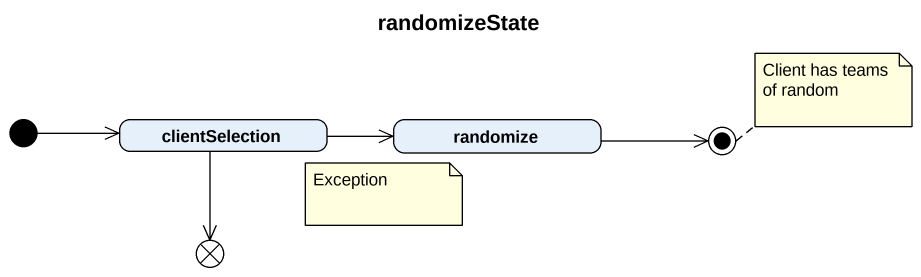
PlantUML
@startuml
title randomizeState
hide empty description
state clientSelection
state randomize
state final1 <<end>>
state flowfinal1 <<end>>
[*] -right-> clientSelection
clientSelection -right-> randomize
clientSelection --> flowfinal1
randomize -right-> final1
note right of final1 : Client has teams of random
note as N2
  Exception
end note
@enduml
